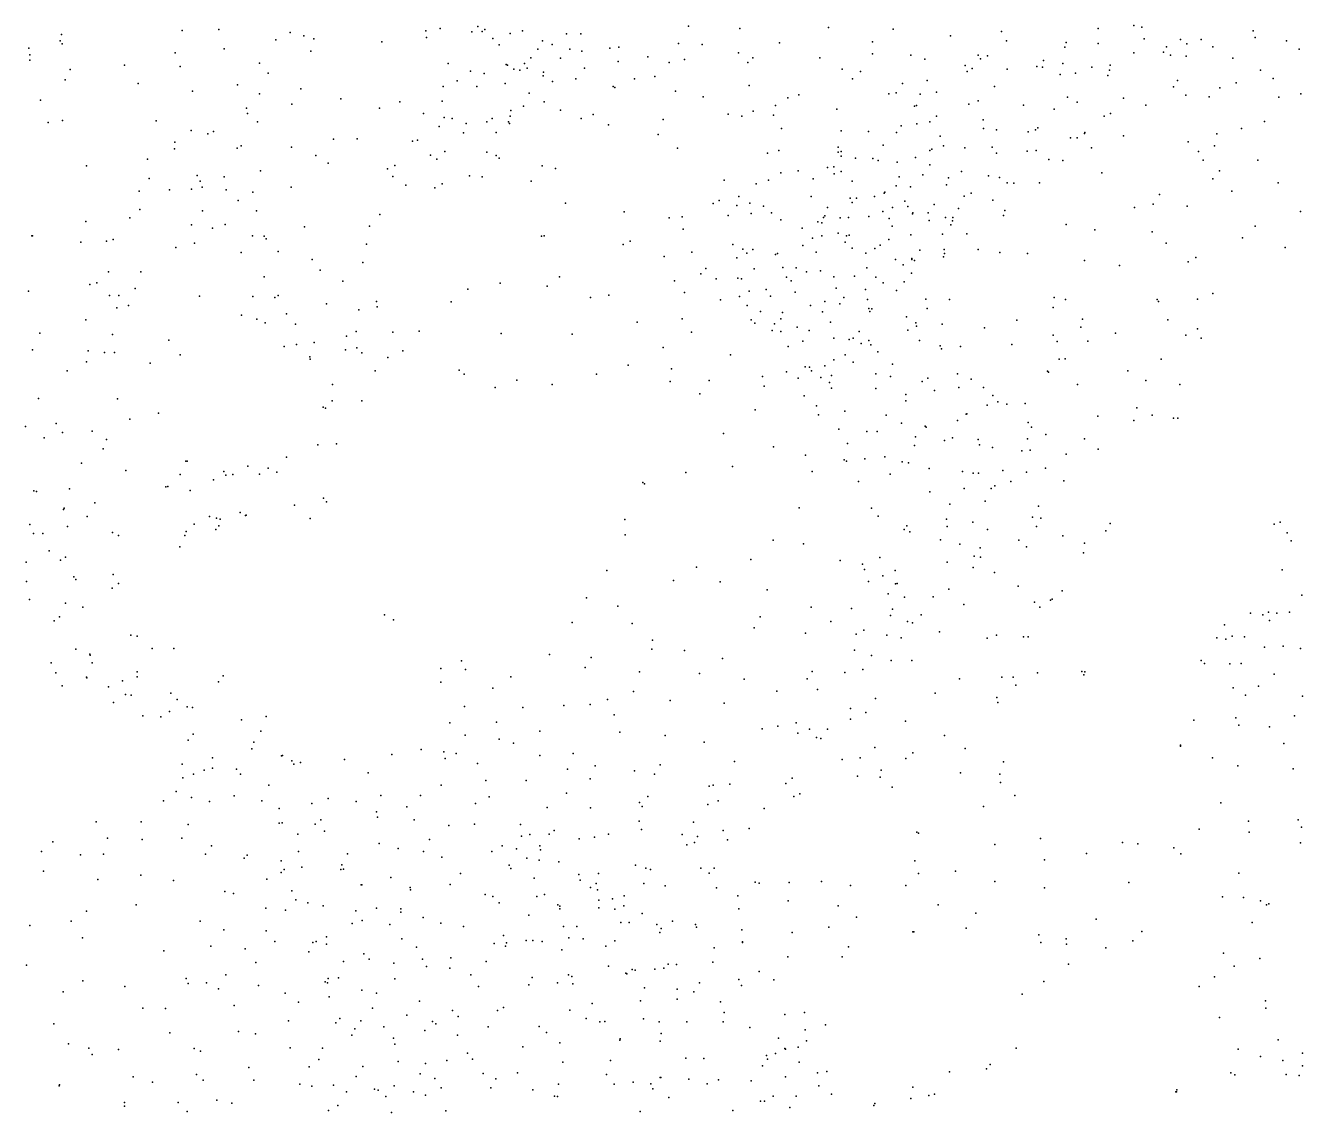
# Model space of a CAD drawing. Header units: millimetres. Extents: x -60275265 to 22802890, y -38578442 to 24337084.
# Drawn here: x 9837622 to 12420622, y -13389304 to -11191304 of the extents above; entities that cross this region are included whole.
import ezdxf

# ---------------------------------------------------------------- set-up
doc = ezdxf.new("R2010")
doc.units = ezdxf.units.MM
doc.header["$MEASUREMENT"] = 0
doc.layers.add('particles', color=7, linetype='Continuous', true_color=0x000000)

msp = doc.modelspace()

# ---------------------------------------------------------------- linework, layer by layer
at = {"layer": 'particles', "color": 93, "true_color": 0x67d435}
for p in [(9910622, -11209304), (10154622, -11201304), (10228622, -11199304), (10372622, -11205304), (10647622, -11202304), (10676622, -11197304), (10740622, -11204304), (10752622, -11193304), (10761622, -11203304), (10766622, -11199304), (10817622, -11207304), (10842622, -11202304), (10931622, -11208304), (10960622, -11208304), (11178622, -11192304), (11282622, -11197304), (11461622, -11195304), (11592622, -11198304), (11811622, -11203304), (12007622, -11197304), (12079622, -11191304), (12095622, -11194304), (12320622, -11202304), (9907622, -11222304), (9911622, -11228304), (10343622, -11220304), (10400622, -11212304), (10420622, -11218304), (10558622, -11224304), (10648622, -11215304), (10782622, -11217304), (10795622, -11230304), (10883622, -11222304), (10902622, -11229304), (11037622, -11235304), (11158622, -11227304), (11206622, -11229304), (11362622, -11226304), (11550622, -11224304), (11708622, -11212304), (11821622, -11222304), (11939622, -11235304), (11942622, -11225304), (12007622, -11227304), (12100622, -11218304), (12145622, -11234304), (12173622, -11219304), (12186622, -11228304), (12215622, -11219304), (12239622, -11234304), (12324622, -11215304), (12388622, -11222304), (9844622, -11237304), (9846622, -11250304), (9846622, -11261304), (10140622, -11246304), (10239622, -11238304), (10414622, -11243304), (10859622, -11256304), (10873622, -11239304), (10919622, -11257304), (10938622, -11239304), (10962622, -11243304), (11019622, -11237304), (11096622, -11254304), (11170622, -11260304), (11279622, -11246304), (11308622, -11256304), (11444622, -11256304), (11550622, -11248304), (11628622, -11251304), (11656622, -11259304), (11764622, -11251304), (11769622, -11258304), (11783622, -11252304), (12079622, -11246304), (12139622, -11245304), (12153622, -11251304), (12185622, -11253304), (12279622, -11257304), (12413622, -11239304), (9927622, -11280304), (10037622, -11271304), (10150622, -11274304), (10310622, -11267304), (10328622, -11287304), (10692622, -11268304), (10737622, -11283304), (10809622, -11270304), (10812622, -11271304), (10825622, -11279304), (10837622, -11281304), (10846622, -11268304), (10852622, -11277304), (10885622, -11285304), (10968622, -11277304), (11036622, -11264304), (11139622, -11266304), (11298622, -11266304), (11489622, -11279304), (11526622, -11284304), (11738622, -11272304), (11742622, -11284304), (11752622, -11278304), (11823622, -11279304), (11883622, -11274304), (11894622, -11275304), (11896622, -11262304), (11935622, -11268304), (11961622, -11287304), (11994622, -11275304), (12030622, -11281304), (12031622, -11271304), (12335622, -11281304), (9917622, -11301304), (10065622, -11308304), (10266622, -11311304), (10710622, -11303304), (10765622, -11288304), (10807622, -11308304), (10884622, -11293304), (10903622, -11304304), (10950622, -11299304), (11069622, -11299304), (11110622, -11294304), (11301622, -11312304), (11510622, -11299304), (11611622, -11308304), (11661622, -11302304), (11930622, -11290304), (12026622, -11292304), (12167622, -11302304), (12286622, -11307304), (12361622, -11298304), (10175622, -11324304), (10310622, -11329304), (10394622, -11319304), (10475622, -11339304), (10682622, -11314304), (10750622, -11314304), (10856622, -11328304), (11026622, -11314304), (11029622, -11316304), (11152622, -11324304), (11208622, -11335304), (11379622, -11337304), (11401622, -11331304), (11583622, -11329304), (11598622, -11327304), (11647622, -11330304), (11680622, -11326304), (11797622, -11314304), (11945622, -11336304), (12058622, -11338304), (12159622, -11315304), (12184622, -11332304), (12231622, -11335304), (12253622, -11317304), (12372622, -11336304), (12417622, -11329304), (9867622, -11342304), (10284622, -11358304), (10376622, -11350304), (10553622, -11358304), (10594622, -11345304), (10680622, -11344304), (10819622, -11363304), (10844622, -11354304), (10886622, -11345304), (10919622, -11362304), (11309622, -11364304), (11354622, -11353304), (11478622, -11360304), (11635622, -11354304), (11639622, -11353304), (11745622, -11350304), (11764622, -11343304), (11856622, -11352304), (11918622, -11360304), (11964622, -11346304), (12103622, -11352304), (9883622, -11387304), (9912622, -11383304), (10101622, -11384304), (10286622, -11369304), (10306622, -11386304), (10642622, -11369304), (10684622, -11377304), (10700622, -11379304), (10728622, -11389304), (10770622, -11386304), (10781622, -11379304), (10814622, -11386304), (10816622, -11389304), (10817622, -11374304), (10961622, -11379304), (10985622, -11371304), (11127622, -11381304), (11258622, -11370304), (11286622, -11374304), (11350622, -11372304), (11640622, -11390304), (11666622, -11386304), (11680622, -11374304), (11774622, -11382304), (12019622, -11374304), (12032622, -11369304), (12343622, -11385304), (10172622, -11403304), (10206622, -11410304), (10217622, -11405304), (10674622, -11395304), (10723622, -11408304), (10789622, -11407304), (11016622, -11392304), (11117622, -11411304), (11366622, -11399304), (11487622, -11404304), (11542622, -11405304), (11599622, -11407304), (11608622, -11394304), (11687622, -11415304), (11775622, -11399304), (11801622, -11402304), (11865622, -11406304), (11880622, -11402304), (11885622, -11398304), (11979622, -11409304), (11980622, -11407304), (12058622, -11414304), (12247622, -11410304), (12297622, -11399304), (10138622, -11440304), (10139622, -11427304), (10265622, -11439304), (10273622, -11434304), (10375622, -11437304), (10460622, -11421304), (10508622, -11420304), (10620622, -11425304), (10630622, -11423304), (11156622, -11439304), (11481622, -11437304), (11572622, -11433304), (11670622, -11441304), (11694622, -11434304), (11737622, -11438304), (11792622, -11437304), (11951622, -11418304), (11964622, -11418304), (11993622, -11438304), (12189622, -11426304), (12242622, -11434304), (10084622, -11461304), (10424622, -11454304), (10656622, -11453304), (10669622, -11461304), (10685622, -11446304), (10770622, -11447304), (10789622, -11454304), (10795622, -11459304), (11338622, -11449304), (11361622, -11444304), (11481622, -11447304), (11487622, -11446304), (11487622, -11455304), (11516622, -11459304), (11551622, -11460304), (11562622, -11464304), (11600622, -11467304), (11637622, -11458304), (11666622, -11444304), (11801622, -11449304), (11863622, -11445304), (11881622, -11444304), (11907622, -11462304), (11935622, -11464304), (12210622, -11446304), (12219622, -11463304), (12330622, -11463304), (9960622, -11475304), (10184622, -11494304), (10312622, -11485304), (10449622, -11469304), (10569622, -11481304), (10584622, -11474304), (10882622, -11475304), (10909622, -11480304), (11365622, -11489304), (11400622, -11485304), (11459622, -11478304), (11472622, -11477304), (11473622, -11491304), (11487622, -11486304), (11652622, -11493304), (11666622, -11473304), (11730622, -11486304), (12014622, -11489304), (12252622, -11485304), (10087622, -11500304), (10190622, -11506304), (10194622, -11518304), (10239622, -11497304), (10374622, -11518304), (10580622, -11496304), (10606622, -11514304), (10665622, -11519304), (10680622, -11511304), (10735622, -11495304), (10761622, -11497304), (10860622, -11506304), (11250622, -11504304), (11315622, -11511304), (11340622, -11504304), (11430622, -11501304), (11509622, -11506304), (11598622, -11515304), (11604622, -11497304), (11627622, -11517304), (11700622, -11513304), (11704622, -11499304), (11785622, -11495304), (11807622, -11498304), (11823622, -11509304), (11836622, -11510304), (11888622, -11509304), (12239622, -11501304), (12371622, -11509304), (10067622, -11526304), (10128622, -11523304), (10173622, -11522304), (10243622, -11523304), (10267622, -11545304), (10297622, -11528304), (11240622, -11545304), (11280622, -11537304), (11426622, -11537304), (11505622, -11540304), (11518622, -11540304), (11554622, -11537304), (11574622, -11530304), (11575622, -11528304), (11736622, -11536304), (11750622, -11530304), (11794622, -11544304), (12131622, -11533304), (12277622, -11526304), (10068622, -11563304), (10195622, -11566304), (10304622, -11566304), (10929622, -11550304), (11048622, -11568304), (11228622, -11551304), (11276622, -11555304), (11302622, -11550304), (11305622, -11571304), (11330622, -11556304), (11346622, -11570304), (11459622, -11559304), (11509622, -11549304), (11571622, -11567304), (11591622, -11559304), (11616622, -11546304), (11622622, -11557304), (11632622, -11570304), (11663622, -11570304), (11675622, -11553304), (11724622, -11561304), (11818622, -11565304), (12080622, -11559304), (12118622, -11552304), (12187622, -11556304), (12416622, -11567304), (9959622, -11587304), (10048622, -11580304), (10173622, -11594304), (10241622, -11593304), (10533622, -11597304), (10554622, -11573304), (11139622, -11580304), (11165622, -11578304), (11258622, -11575304), (11365622, -11584304), (11440622, -11588304), (11448622, -11590304), (11451622, -11579304), (11454622, -11576304), (11485622, -11580304), (11502622, -11579304), (11543622, -11577304), (11584622, -11581304), (11590622, -11597304), (11631622, -11572304), (11665622, -11585304), (11698622, -11579304), (11709622, -11594304), (11712622, -11586304), (11713622, -11579304), (11815622, -11575304), (11942622, -11593304), (12324622, -11597304), (9850622, -11616304), (9851622, -11616304), (10215622, -11601304), (10296622, -11616304), (10320622, -11617304), (10324622, -11622304), (10401622, -11598304), (10881622, -11617304), (10886622, -11616304), (11167622, -11603304), (11408622, -11601304), (11429622, -11621304), (11448622, -11616304), (11481622, -11611304), (11498622, -11616304), (11503622, -11615304), (11628622, -11614304), (11692622, -11613304), (11741622, -11612304), (12000622, -11604304), (12116622, -11608304), (12299622, -11620304), (9949622, -11629304), (10001622, -11627304), (10014622, -11624304), (10141622, -11640304), (10179622, -11631304), (10348622, -11648304), (10527622, -11633304), (11046622, -11634304), (11060622, -11627304), (11185622, -11649304), (11268622, -11634304), (11288622, -11643304), (11308622, -11644304), (11409622, -11636304), (11436622, -11649304), (11495622, -11629304), (11509622, -11641304), (11555622, -11642304), (11566622, -11635304), (11583622, -11624304), (11646622, -11645304), (11695622, -11644304), (11764622, -11644304), (12144622, -11631304), (12385622, -11640304), (10273622, -11650304), (10417622, -11664304), (10519622, -11670304), (11129622, -11658304), (11276622, -11661304), (11296622, -11651304), (11354622, -11654304), (11358622, -11652304), (11537622, -11651304), (11597622, -11664304), (11630622, -11662304), (11630622, -11664304), (11635622, -11666304), (11694622, -11659304), (11696622, -11652304), (11808622, -11650304), (11864622, -11652304), (11979622, -11666304), (12189622, -11669304), (12204622, -11660304), (10005622, -11689304), (10070622, -11689304), (10320622, -11699304), (10433622, -11686304), (10917622, -11699304), (11203622, -11693304), (11213622, -11682304), (11311622, -11683304), (11369622, -11680304), (11376622, -11700304), (11396622, -11681304), (11417622, -11689304), (11445622, -11687304), (11472622, -11699304), (11514622, -11698304), (11539622, -11681304), (11557622, -11700304), (11612622, -11675304), (11629622, -11692304), (12050622, -11676304), (9967622, -11715304), (9981622, -11711304), (10059622, -11723304), (10479622, -11708304), (10732622, -11724304), (10797622, -11712304), (10892622, -11718304), (11150622, -11707304), (11234622, -11703304), (11278622, -11702304), (11285622, -11703304), (11335622, -11725304), (11386622, -11707304), (11477622, -11722304), (11536622, -11725304), (11572622, -11711304), (11614622, -11709304), (9843622, -11728304), (10007622, -11737304), (10026622, -11737304), (10189622, -11738304), (10189622, -11738304), (10297622, -11739304), (10341622, -11741304), (10348622, -11737304), (10547622, -11749304), (10698622, -11750304), (10980622, -11741304), (11017622, -11736304), (11170622, -11731304), (11243622, -11746304), (11281622, -11739304), (11301622, -11728304), (11344622, -11738304), (11394622, -11730304), (11454622, -11749304), (11492622, -11741304), (11540622, -11745304), (11599622, -11727304), (11658622, -11744304), (11706622, -11745304), (11918622, -11741304), (11941622, -11745304), (12126622, -11745304), (12129622, -11749304), (12208622, -11744304), (12239622, -11733304), (10022622, -11762304), (10045622, -11757304), (10274622, -11777304), (10365622, -11774304), (10446622, -11754304), (10511622, -11766304), (10548622, -11760304), (11297622, -11757304), (11324622, -11769304), (11368622, -11771304), (11425622, -11757304), (11449622, -11770304), (11484622, -11754304), (11543622, -11763304), (11545622, -11769304), (11549622, -11764304), (11661622, -11763304), (11916622, -11761304), (9959622, -11786304), (10305622, -11785304), (10322622, -11792304), (10383622, -11795304), (11074622, -11791304), (11165622, -11784304), (11305622, -11786304), (11312622, -11793304), (11352622, -11794304), (11365622, -11784304), (11398622, -11801304), (11465622, -11791304), (11619622, -11780304), (11638622, -11792304), (11639622, -11799304), (11691622, -11795304), (11777622, -11802304), (11842622, -11787304), (11972622, -11801304), (11975622, -11785304), (12148622, -11786304), (12208622, -11804304), (9866622, -11813304), (10013622, -11816304), (10127622, -11827304), (10486622, -11819304), (10506622, -11810304), (10580622, -11811304), (10633622, -11809304), (10799622, -11814304), (10943622, -11815304), (11184622, -11811304), (11347622, -11808304), (11365622, -11810304), (11409622, -11829304), (11422622, -11808304), (11472622, -11823304), (11503622, -11826304), (11511622, -11823304), (11523622, -11810304), (11543622, -11828304), (11622622, -11807304), (11645622, -11828304), (11916622, -11817304), (11986622, -11829304), (12042622, -11813304), (12184622, -11817304), (12215622, -11823304), (9851622, -11847304), (9964622, -11849304), (9997622, -11852304), (10017622, -11852304), (10360622, -11840304), (10385622, -11836304), (10421622, -11832304), (10484622, -11847304), (10507622, -11843304), (10517622, -11853304), (10600622, -11849304), (11127622, -11842304), (11380622, -11840304), (11527622, -11834304), (11547622, -11837304), (11561622, -11851304), (11687622, -11839304), (11690622, -11845304), (11728622, -11840304), (11832622, -11836304), (11924622, -11830304), (9960622, -11871304), (10089622, -11874304), (10150622, -11857304), (10412622, -11861304), (10413622, -11866304), (10570622, -11862304), (11056622, -11878304), (11263622, -11857304), (11414622, -11881304), (11454622, -11879304), (11472622, -11867304), (11495622, -11857304), (11511622, -11872304), (11591622, -11876304), (11928622, -11866304), (11940622, -11865304), (12134622, -11866304), (9921622, -11889304), (10544622, -11889304), (10714622, -11888304), (10724622, -11896304), (10992622, -11896304), (11144622, -11885304), (11328622, -11901304), (11376622, -11891304), (11400622, -11904304), (11423622, -11882304), (11427622, -11889304), (11446622, -11903304), (11467622, -11899304), (11557622, -11895304), (11587622, -11901304), (11662622, -11904304), (11722622, -11895304), (11750622, -11906304), (11904622, -11890304), (11906622, -11892304), (12067622, -11889304), (10458622, -11917304), (10787622, -11923304), (10831622, -11908304), (10902622, -11917304), (11141622, -11911304), (11220622, -11909304), (11331622, -11920304), (11463622, -11913304), (11467622, -11924304), (11557622, -11925304), (11651622, -11911304), (11676622, -11929304), (11725622, -11923304), (11775622, -11923304), (11965622, -11917304), (12103622, -11909304), (12172622, -11917304), (9863622, -11945304), (10023622, -11946304), (10457622, -11950304), (10517622, -11950304), (11201622, -11936304), (11412622, -11940304), (11618622, -11937304), (11618622, -11950304), (11794622, -11939304), (11804622, -11952304), (11822622, -11957304), (11859622, -11955304), (10106622, -11975304), (10439622, -11963304), (10444622, -11965304), (11313622, -11968304), (11437622, -11960304), (11441622, -11978304), (11494622, -11971304), (11578622, -11979304), (11740622, -11977304), (11741622, -11976304), (11782622, -11959304), (12006622, -11981304), (12085622, -11964304), (12116622, -11979304), (9837622, -12002304), (9899622, -11996304), (10048622, -11987304), (11482622, -12007304), (11609622, -11995304), (11657622, -12001304), (11659622, -12003304), (11722622, -11990304), (11865622, -11994304), (11872622, -12003304), (12079622, -11990304), (12159622, -11985304), (12168622, -11985304), (9875622, -12025304), (9912622, -12014304), (9972622, -12011304), (10001622, -12028304), (11249622, -12016304), (11500622, -12036304), (11539622, -12012304), (11560622, -12012304), (11637622, -12023304), (11696622, -12030304), (11712622, -12025304), (11764622, -12028304), (11864622, -12027304), (11901622, -12018304), (11979622, -12027304), (9994622, -12047304), (10428622, -12039304), (10466622, -12037304), (11350622, -12043304), (11415622, -12060304), (11635622, -12040304), (11767622, -12039304), (11793622, -12044304), (11852622, -12051304), (11869622, -12050304), (11942622, -12058304), (12007622, -12048304), (9950622, -12076304), (10161622, -12072304), (10164622, -12072304), (10287622, -12082304), (10328622, -12086304), (10365622, -12064304), (11267622, -12083304), (11493622, -12069304), (11498622, -12072304), (11535622, -12067304), (11575622, -12063304), (11610622, -12073304), (11623622, -12075304), (11665622, -12087304), (11900622, -12086304), (10040622, -12091304), (10150622, -12099304), (10217622, -12110304), (10238622, -12093304), (10242622, -12100304), (10256622, -12099304), (10310622, -12098304), (10345622, -12094304), (11173622, -12095304), (11428622, -12093304), (11522622, -12113304), (11586622, -12098304), (11732622, -12093304), (11754622, -12096304), (11765622, -12096304), (11814622, -12091304), (11830622, -12113304), (11862622, -12094304), (11937622, -12112304), (9854622, -12132304), (9859622, -12133304), (9926622, -12128304), (10121622, -12124304), (10125622, -12123304), (10170622, -12131304), (11086622, -12115304), (11089622, -12118304), (11666622, -12134304), (11736622, -12127304), (11790622, -12127304), (11798622, -12122304), (9977622, -12156304), (10381622, -12161304), (10440622, -12147304), (10446622, -12154304), (11707622, -12159304), (11778622, -12153304), (11886622, -12163304), (9914622, -12170304), (9915622, -12167304), (9962622, -12184304), (10209622, -12184304), (10223622, -12187304), (10231622, -12189304), (10271622, -12176304), (10282622, -12182304), (10283622, -12181304), (10413622, -12188304), (11049622, -12190304), (11402622, -12166304), (11548622, -12167304), (11562622, -12183304), (11700622, -12189304), (11874622, -12185304), (11891622, -12187304), (9846622, -12200304), (9922622, -12204304), (10013622, -12216304), (10162622, -12214304), (10178622, -12199304), (10222622, -12210304), (10228622, -12203304), (11614622, -12210304), (11620622, -12203304), (11626622, -12215304), (11701622, -12204304), (11753622, -12195304), (11783622, -12210304), (11882622, -12204304), (12022622, -12213304), (12031622, -12198304), (12363622, -12199304), (12375622, -12195304), (12389622, -12217304), (9853622, -12218304), (9872622, -12218304), (10025622, -12222304), (10159622, -12222304), (11050622, -12221304), (11349622, -12232304), (11411622, -12239304), (11688622, -12231304), (11727622, -12240304), (11846622, -12232304), (11935622, -12223304), (11979622, -12238304), (12397622, -12233304), (9885622, -12253304), (9918622, -12266304), (10149622, -12245304), (11565622, -12267304), (11756622, -12264304), (11768622, -12247304), (11769622, -12266304), (11862622, -12245304), (11977622, -12257304), (9838622, -12276304), (9908622, -12272304), (11013622, -12293304), (11194622, -12286304), (11304622, -12271304), (11485622, -12273304), (11530622, -12280304), (11534622, -12291304), (11596622, -12293304), (11701622, -12276304), (11754622, -12287304), (12379622, -12292304), (9839622, -12315304), (9935622, -12306304), (9939622, -12311304), (10014622, -12301304), (10025622, -12319304), (11148622, -12313304), (11242622, -12316304), (11542622, -12315304), (11571622, -12304304), (11597622, -12320304), (11600622, -12319304), (11797622, -12297304), (10012622, -12329304), (11337622, -12332304), (11582622, -12340304), (11673622, -12346304), (11705622, -12331304), (11845622, -12325304), (11934622, -12334304), (12419622, -12343304), (9845622, -12352304), (9918622, -12359304), (9953622, -12367304), (10972622, -12348304), (11035622, -12365304), (11426622, -12367304), (11508622, -12370304), (11591622, -12371304), (11615622, -12347304), (11735622, -12362304), (11878622, -12357304), (11889622, -12367304), (11910622, -12353304), (11914622, -12351304), (9895622, -12395304), (9906622, -12387304), (10563622, -12383304), (10581622, -12393304), (10943622, -12398304), (11323622, -12387304), (11466622, -12396304), (11587622, -12384304), (11621622, -12396304), (11649622, -12383304), (12315622, -12379304), (12340622, -12383304), (12351622, -12377304), (12353622, -12394304), (12368622, -12379304), (12394622, -12377304), (11064622, -12400304), (11311622, -12409304), (11415622, -12420304), (11517622, -12422304), (11533622, -12414304), (11631622, -12399304), (11686622, -12417304), (12262622, -12403304), (10050622, -12424304), (10063622, -12426304), (11105622, -12434304), (11579622, -12424304), (11608622, -12429304), (11782622, -12430304), (11801622, -12424304), (11856622, -12427304), (11865622, -12427304), (12247622, -12429304), (12265622, -12432304), (12278622, -12426304), (12303622, -12427304), (12343622, -12448304), (12381622, -12446304), (9939622, -12452304), (9967622, -12462304), (9968622, -12464304), (10093622, -12451304), (10137622, -12451304), (10897622, -12463304), (10981622, -12469304), (11104622, -12452304), (11170622, -12455304), (11247622, -12471304), (11514622, -12454304), (11548622, -12465304), (11588622, -12475304), (11630622, -12475304), (12215622, -12475304), (12416622, -12451304), (9889622, -12480304), (9898622, -12500304), (9972622, -12480304), (10063622, -12498304), (10677622, -12491304), (10719622, -12476304), (10727622, -12493304), (10969622, -12489304), (11079622, -12498304), (11200622, -12501304), (11428622, -12497304), (11494622, -12499304), (11531622, -12493304), (11884622, -12500304), (11974622, -12497304), (11980622, -12498304), (12222622, -12481304), (12273622, -12482304), (12296622, -12481304), (9911622, -12526304), (9960622, -12509304), (9961622, -12510304), (10033622, -12516304), (10063622, -12508304), (10227622, -12518304), (10237622, -12506304), (10677622, -12519304), (10819622, -12508304), (11291622, -12513304), (11418622, -12512304), (11726622, -12512304), (11812622, -12509304), (11835622, -12509304), (11840622, -12525304), (11978622, -12504304), (12331622, -12527304), (12363622, -12503304), (10005622, -12528304), (10039622, -12544304), (10051622, -12545304), (10131622, -12541304), (10782622, -12531304), (11067622, -12538304), (11357622, -12537304), (11439622, -12534304), (11556622, -12552304), (11677622, -12541304), (11802622, -12550304), (12280622, -12530304), (12305622, -12545304), (12420622, -12547304), (10015622, -12560304), (10128622, -12578304), (10144622, -12554304), (10164622, -12569304), (10175622, -12570304), (10725622, -12568304), (10843622, -12570304), (10926622, -12566304), (10979622, -12564304), (11014622, -12554304), (11141622, -12556304), (11250622, -12561304), (11506622, -12572304), (11804622, -12560304), (10074622, -12587304), (10111622, -12589304), (10274622, -12595304), (10324622, -12588304), (10695622, -12601304), (10790622, -12600304), (11028622, -12585304), (11396622, -12601304), (11506622, -12594304), (11537622, -12580304), (11617622, -12598304), (12200622, -12596304), (12285622, -12591304), (12404622, -12587304), (10176622, -12624304), (10313622, -12618304), (10726622, -12626304), (10877622, -12618304), (11039622, -12620304), (11131622, -12627304), (11327622, -12613304), (11359622, -12608304), (11399622, -12622304), (11423622, -12614304), (11459622, -12614304), (11696622, -12627304), (12291622, -12606304), (12353622, -12609304), (10166622, -12636304), (10295622, -12654304), (10299622, -12640304), (10637622, -12655304), (10795622, -12634304), (10824622, -12642304), (11210622, -12640304), (11437622, -12631304), (11446622, -12633304), (11555622, -12651304), (11738622, -12653304), (12173622, -12646304), (12173622, -12648304), (12382622, -12643304), (10215622, -12672304), (10355622, -12668304), (10357622, -12667304), (10376622, -12678304), (10393622, -12681304), (10482622, -12675304), (10578622, -12665304), (10683622, -12660304), (10686622, -12673304), (10708622, -12663304), (10877622, -12667304), (10945622, -12663304), (11271622, -12679304), (11489622, -12675304), (11525622, -12672304), (11618622, -12673304), (11632622, -12662304), (11815622, -12680304), (12238622, -12672304), (10154622, -12685304), (10177622, -12705304), (10198622, -12697304), (10215622, -12693304), (10264622, -12695304), (10272622, -12705304), (10380622, -12685304), (10530622, -12702304), (10751622, -12683304), (10933622, -12695304), (10989622, -12688304), (11069622, -12698304), (11109622, -12705304), (11121622, -12686304), (11568622, -12697304), (11728622, -12702304), (11808622, -12705304), (12289622, -12688304), (12401622, -12694304), (10155622, -12712304), (10329622, -12727304), (10678622, -12727304), (10768622, -12718304), (10850622, -12718304), (10979622, -12714304), (11220622, -12729304), (11228622, -12727304), (11262622, -12725304), (11375622, -12724304), (11388622, -12713304), (11520622, -12709304), (11566622, -12711304), (11590622, -12731304), (11809622, -12722304), (10116622, -12759304), (10142622, -12740304), (10173622, -12752304), (10259622, -12749304), (10315622, -12759304), (10449622, -12754304), (10556622, -12748304), (10636622, -12748304), (10775622, -12751304), (10931622, -12743304), (11096622, -12750304), (11238622, -12759304), (11391622, -12750304), (11403622, -12745304), (11838622, -12748304), (10209622, -12760304), (10350622, -12774304), (10416622, -12764304), (10506622, -12760304), (10547622, -12781304), (10608622, -12771304), (10747622, -12764304), (10892622, -12772304), (10980622, -12773304), (11079622, -12762304), (11084622, -12770304), (11217622, -12766304), (11331622, -12774304), (11775622, -12770304), (12255622, -12763304), (9980622, -12801304), (10071622, -12801304), (10166622, -12807304), (10350622, -12804304), (10356622, -12803304), (10423622, -12806304), (10434622, -12797304), (10549622, -12792304), (10623622, -12797304), (10693622, -12809304), (10745622, -12806304), (10838622, -12807304), (11078622, -12800304), (11188622, -12802304), (12311622, -12800304), (12411622, -12797304), (10003622, -12834304), (10073622, -12837304), (10153622, -12834304), (10388622, -12826304), (10442622, -12820304), (10654622, -12837304), (10840622, -12830304), (10857622, -12827304), (10896622, -12826304), (10906622, -12819304), (10957622, -12836304), (10988622, -12832304), (11016622, -12826304), (11083622, -12817304), (11165622, -12827304), (11196622, -12831304), (11248622, -12819304), (11301622, -12815304), (11640622, -12822304), (11643622, -12824304), (11890622, -12835304), (12211622, -12816304), (12312622, -12822304), (12418622, -12812304), (9869622, -12861304), (9892622, -12842304), (10213622, -12850304), (10389622, -12861304), (10552622, -12845304), (10591622, -12855304), (10642622, -12861304), (10780622, -12861304), (10801622, -12850304), (10830622, -12856304), (10877622, -12850304), (10879622, -12858304), (11175622, -12848304), (11190622, -12843304), (11257622, -12838304), (11798622, -12847304), (12056622, -12843304), (12087622, -12846304), (12160622, -12854304), (12416622, -12844304), (9948622, -12868304), (9995622, -12867304), (10201622, -12867304), (10279622, -12875304), (10285622, -12869304), (10354622, -12880304), (10477622, -12888304), (10488622, -12866304), (10679622, -12873304), (10851622, -12875304), (10876622, -12879304), (10916622, -12882304), (11636622, -12880304), (11898622, -12878304), (11983622, -12865304), (12174622, -12866304), (9873622, -12901304), (10070622, -12909304), (10354622, -12904304), (10360622, -12898304), (10396622, -12893304), (10475622, -12898304), (10480622, -12897304), (10576622, -12914304), (10717622, -12906304), (10815622, -12889304), (10819622, -12896304), (10956622, -12908304), (10996622, -12906304), (11071622, -12889304), (11092622, -12895304), (11101622, -12898304), (11203622, -12895304), (11220622, -12905304), (11230622, -12895304), (11643622, -12906304), (11718622, -12901304), (12291622, -12905304), (9983622, -12918304), (10136622, -12920304), (10325622, -12917304), (10516622, -12929304), (10517622, -12929304), (10615622, -12934304), (10616622, -12939304), (10696622, -12928304), (10866622, -12915304), (10959622, -12919304), (10980622, -12934304), (10991622, -12926304), (10994622, -12939304), (11088622, -12926304), (11131622, -12931304), (11235622, -12935304), (11313622, -12923304), (11321622, -12925304), (11382622, -12924304), (11447622, -12922304), (11506622, -12930304), (11618622, -12930304), (11798622, -12922304), (11898622, -12935304), (12069622, -12924304), (10240622, -12942304), (10258622, -12946304), (10376622, -12941304), (10384622, -12959304), (10408622, -12965304), (10767622, -12948304), (10782622, -12952304), (10795622, -12965304), (10871622, -12952304), (10887622, -12948304), (10997622, -12960304), (11024622, -12957304), (11048622, -12951304), (11278622, -12951304), (11380622, -12961304), (12258622, -12953304), (12301622, -12954304), (12335622, -12961304), (9960622, -12982304), (10061622, -12969304), (10323622, -12976304), (10363622, -12980304), (10439622, -12971304), (10505622, -12981304), (10547622, -12976304), (10596622, -12977304), (10596622, -12984304), (10855622, -12990304), (10914622, -12969304), (10918622, -12972304), (10918622, -12977304), (10997622, -12975304), (11029622, -12978304), (11047622, -12971304), (11084622, -12987304), (11280622, -12977304), (11481622, -12971304), (11683622, -12969304), (11759622, -12986304), (12347622, -12969304), (12352622, -12967304), (9846622, -13011304), (9929622, -13002304), (10190622, -13002304), (10498622, -13007304), (10518622, -13001304), (10574622, -13009304), (10641622, -12995304), (10677622, -13006304), (10723622, -13013304), (10925622, -13013304), (10952622, -13013304), (11041622, -13005304), (11058622, -13005304), (11114622, -13009304), (11123622, -13017304), (11146622, -13002304), (11192622, -13009304), (11194622, -13014304), (11462622, -13014304), (11518622, -12994304), (11740622, -13016304), (12003622, -12998304), (12318622, -13005304), (9952622, -13036304), (10238622, -13020304), (10324622, -13022304), (10341622, -13043304), (10425622, -13043304), (10446622, -13034304), (10598622, -13038304), (10804622, -13031304), (10850622, -13041304), (10863622, -13041304), (10882622, -13043304), (10936622, -13036304), (10965622, -13038304), (11029622, -13042304), (11120622, -13025304), (11286622, -13020304), (11388622, -13025304), (11632622, -13024304), (11634622, -13024304), (11887622, -13030304), (11942622, -13038304), (12077622, -13042304), (12095622, -13023304), (10117622, -13062304), (10212622, -13053304), (10281622, -13058304), (10410622, -13064304), (10418622, -13045304), (10446622, -13049304), (10521622, -13068304), (10628622, -13055304), (10785622, -13047304), (10808622, -13053304), (10810622, -13046304), (10922622, -13060304), (11011622, -13053304), (11230622, -13056304), (11287622, -13044304), (11287622, -13045304), (11502622, -13054304), (11891622, -13045304), (11943622, -13049304), (12022622, -13056304), (12260622, -13067304), (9839622, -13091304), (10303622, -13086304), (10480622, -13084304), (10532622, -13079304), (10582622, -13087304), (10640622, -13079304), (10648622, -13094304), (10697622, -13076304), (10769622, -13084304), (11016622, -13093304), (11137622, -13089304), (11154622, -13090304), (11227622, -13085304), (11379622, -13074304), (11489622, -13074304), (11947622, -13089304), (12282622, -13093304), (12334622, -13078304), (10162622, -13118304), (10242622, -13111304), (10449622, -13118304), (10470622, -13117304), (10584622, -13119304), (10695622, -13097304), (10738622, -13111304), (10862622, -13116304), (10935622, -13111304), (10942622, -13114304), (11051622, -13107304), (11053622, -13109304), (11064622, -13100304), (11070622, -13101304), (11110622, -13099304), (11128622, -13097304), (11280622, -13120304), (11321622, -13104304), (11351622, -13121304), (12242622, -13115304), (9913622, -13145304), (9953622, -13123304), (10038622, -13134304), (10166622, -13128304), (10203622, -13127304), (10227622, -13139304), (10308622, -13132304), (10443622, -13125304), (10448622, -13127304), (10517622, -13142304), (10753622, -13134304), (10855622, -13131304), (10913622, -13127304), (10944622, -13129304), (11089622, -13137304), (11155622, -13140304), (11189622, -13145304), (11200622, -13127304), (11285622, -13132304), (11897622, -13124304), (12211622, -13134304), (10362622, -13148304), (10389622, -13166304), (10451622, -13155304), (10547622, -13148304), (10634622, -13164304), (10983622, -13169304), (11081622, -13163304), (11155622, -13160304), (11243622, -13165304), (11853622, -13150304), (12345622, -13163304), (10074622, -13178304), (10120622, -13179304), (10259622, -13173304), (10539622, -13178304), (10608622, -13192304), (10701622, -13183304), (10712622, -13195304), (10792622, -13183304), (10804622, -13177304), (10938622, -13182304), (11250622, -13187304), (11373622, -13191304), (11413622, -13187304), (12252622, -13197304), (12346622, -13178304), (9894622, -13210304), (10369622, -13204304), (10465622, -13208304), (10473622, -13199304), (10503622, -13220304), (10515622, -13204304), (10562622, -13216304), (10645622, -13223304), (10660622, -13205304), (10667622, -13210304), (10773622, -13216304), (10876622, -13215304), (10971622, -13199304), (10999622, -13206304), (11009622, -13205304), (11087622, -13200304), (11119622, -13206304), (11175622, -13206304), (11248622, -13206304), (11302622, -13217304), (11414622, -13222304), (11455622, -13212304), (9924622, -13250304), (10129622, -13228304), (10268622, -13225304), (10302622, -13230304), (10497622, -13233304), (10581622, -13239304), (10711622, -13233304), (10891622, -13227304), (10918622, -13248304), (11039622, -13243304), (11040622, -13240304), (11121622, -13245304), (11123622, -13229304), (11360622, -13239304), (11417622, -13244304), (12371622, -13242304), (9965622, -13259304), (9972622, -13272304), (10025622, -13262304), (10178622, -13260304), (10191622, -13265304), (10372622, -13258304), (10438622, -13259304), (10584622, -13251304), (10731622, -13269304), (10843622, -13256304), (11336622, -13274304), (11354622, -13270304), (11373622, -13260304), (11374622, -13261304), (11400622, -13257304), (11841622, -13259304), (12290622, -13261304), (12335622, -13276304), (12420622, -13269304), (10289622, -13298304), (10411622, -13297304), (10430622, -13282304), (10519622, -13296304), (10591622, -13286304), (10646622, -13290304), (10689622, -13284304), (10741622, -13281304), (10924622, -13287304), (11020622, -13284304), (11173622, -13279304), (11209622, -13280304), (11328622, -13295304), (11338622, -13281304), (11402622, -13287304), (11781622, -13301304), (11788622, -13292304), (12380622, -13284304), (12420622, -13295304), (10055622, -13317304), (10183622, -13312304), (10196622, -13324304), (10299622, -13324304), (10506622, -13316304), (10635622, -13311304), (10665622, -13320304), (10763622, -13310304), (10788622, -13321304), (10832622, -13309304), (11012622, -13312304), (11121622, -13318304), (11122622, -13318304), (11179622, -13322304), (11239622, -13323304), (11305622, -13325304), (11374622, -13317304), (11439622, -13309304), (11458622, -13306304), (11706622, -13307304), (12275622, -13309304), (12283622, -13313304), (12387622, -13312304), (12413622, -13314304), (9905622, -13335304), (9906622, -13333304), (10094622, -13328304), (10392622, -13332304), (10416622, -13336304), (10460622, -13334304), (10486622, -13347304), (10543622, -13342304), (10550622, -13344304), (10583622, -13335304), (10622622, -13347304), (10678622, -13339304), (10778622, -13339304), (10863622, -13343304), (10915622, -13332304), (11028622, -13332304), (11066622, -13328304), (11102622, -13331304), (11106622, -13341304), (11216622, -13331304), (11442622, -13335304), (11467622, -13352304), (11632622, -13338304), (11676622, -13352304), (12164622, -13347304), (12165622, -13347304), (12166622, -13343304), (10037622, -13369304), (10037622, -13376304), (10146622, -13369304), (10224622, -13364304), (10254622, -13370304), (10469622, -13375304), (10566622, -13357304), (10646622, -13354304), (10907622, -13356304), (10913622, -13357304), (11138622, -13359304), (11324622, -13366304), (11332622, -13366304), (11349622, -13356304), (11383622, -13379304), (11396622, -13356304), (11553622, -13375304), (11555622, -13371304), (11628622, -13361304), (11664622, -13355304), (10164622, -13387304), (10450622, -13385304), (10577622, -13389304), (10687622, -13386304), (11080622, -13387304), (11268622, -13385304)]:
    msp.add_point(p, dxfattribs=at)

doc.saveas('drawing.dxf')
